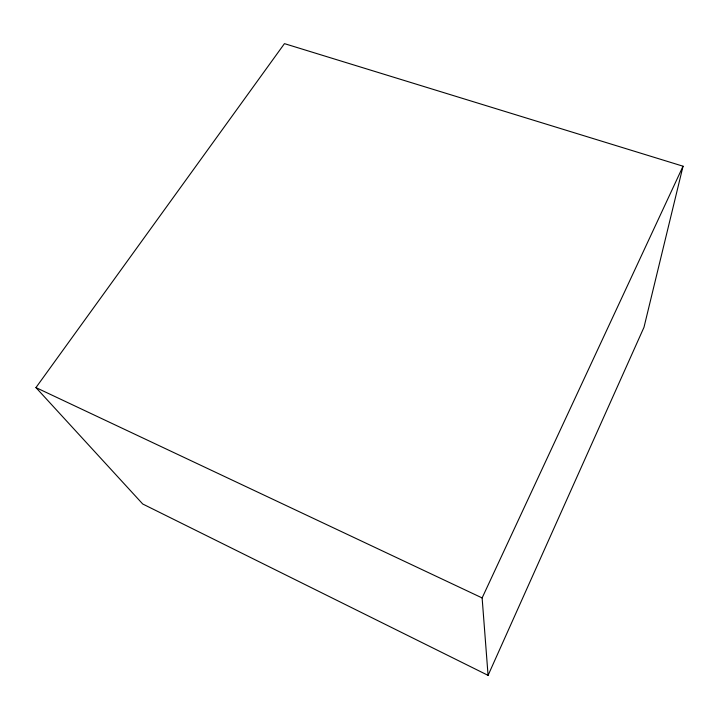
<?xml version="1.0" encoding="UTF-8"?>
<svg xmlns="http://www.w3.org/2000/svg" width="719" height="719" viewBox="0 0 719 719"><rect width="100%" height="100%" fill="white"/><g stroke="black" fill="none" stroke-linecap="round" stroke-linejoin="round"><path stroke-width="1.08" d="M683.05 166.206L643.99 327.289L488.075 675.366L142.73 504.001L35.95 387.586L284.454 43.634L683.05 166.206L482.125 597.929L488.075 675.366M35.95 387.586L482.125 597.929"/></g></svg>
